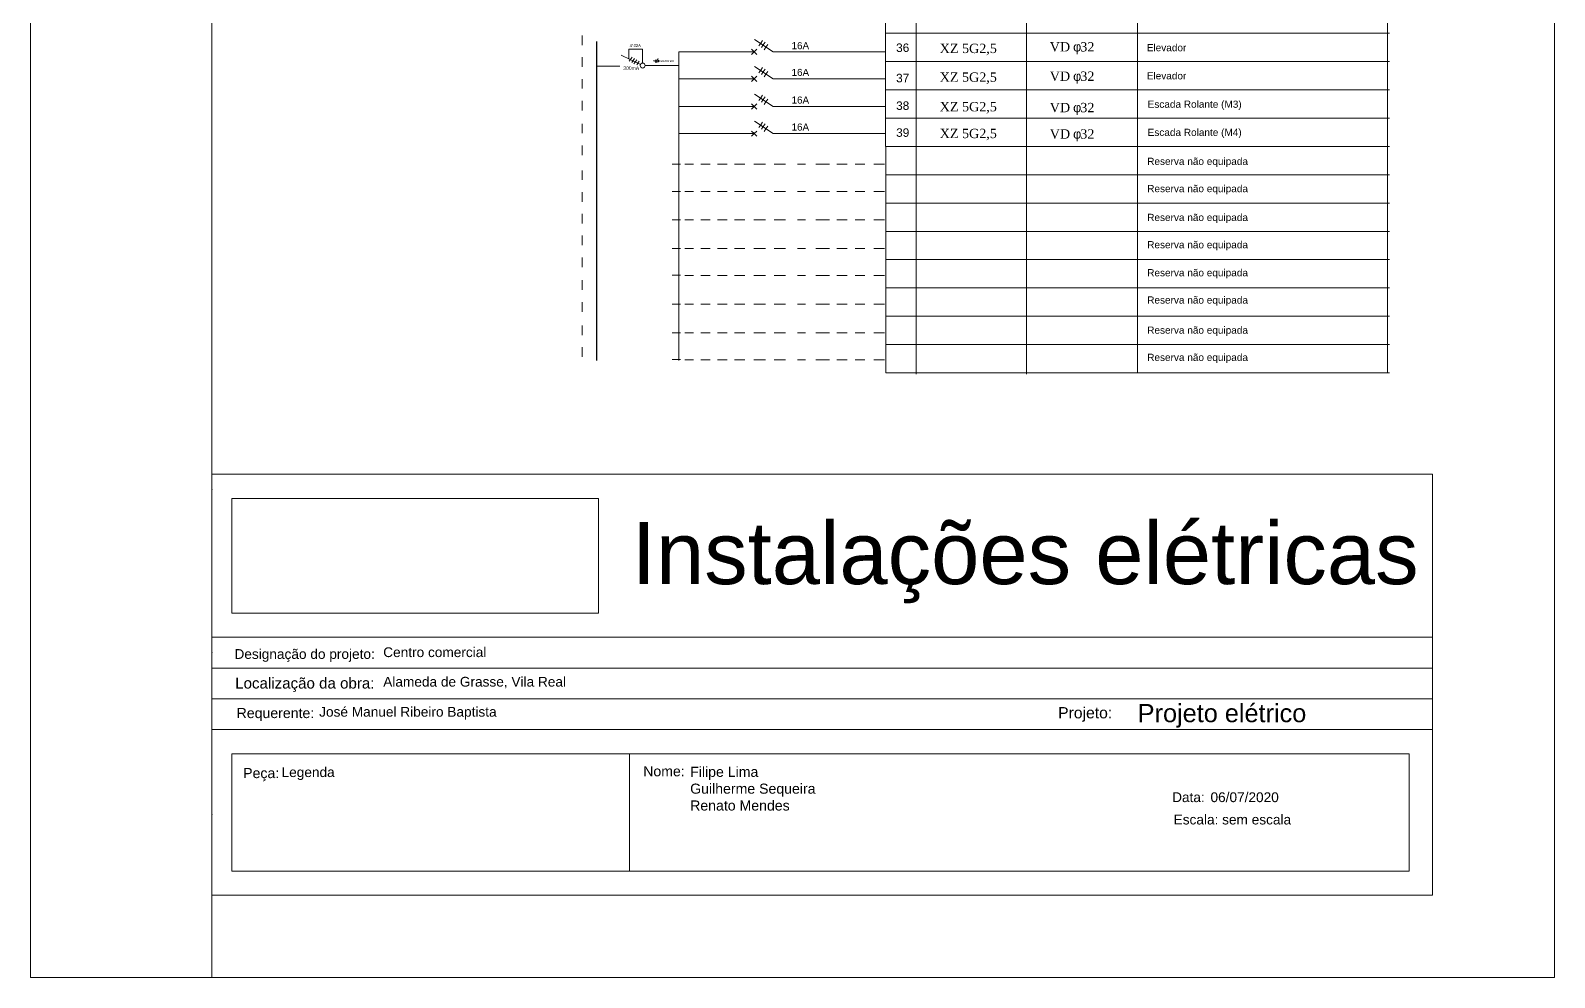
# Model space of a CAD drawing. Extents: x -17539 to 1421, y -3169 to 802964.
# Drawn here: x 700.7 to 721.7, y 381.67 to 394.72 of the extents above; entities that cross this region are included whole.
import ezdxf
from ezdxf.enums import TextEntityAlignment as Align

# ---------------------------------------------------------------- set-up
doc = ezdxf.new("R2010")
doc.units = 0
doc.header["$LTSCALE"] = 25
doc.header["$MEASUREMENT"] = 0
doc.layers.get('0').update_dxf_attribs({"lineweight": 9})
doc.styles.add('MtXpl_Symbol', font='symbol.ttf')
doc.styles.add('MtXpl_Times_New_Roma', font='times.ttf')
doc.styles.add('ROMANS', font='arial.ttf')
doc.styles.get("Standard").update_dxf_attribs({"font": 'arial.ttf'})

msp = doc.modelspace()

# ---------------------------------------------------------------- linework, layer by layer
for p, q in [((700.7, 411.369), (700.7, 381.669)), ((703.2, 411.369), (703.2, 381.669)), ((721.7, 411.369), (721.7, 381.669)), ((712.483, 396.239), (712.483, 394.68)), ((712.903, 396.241), (712.903, 394.662)), ((714.425, 396.229), (714.425, 394.662)), ((715.954, 396.239), (715.954, 394.68)), ((719.399, 396.239), (719.399, 394.68)), ((708.3, 394.649), (708.3, 394.517)), ((710.932, 394.423), (710.675, 394.593)), ((712.483, 394.68), (719.426, 394.68)), ((712.483, 394.68), (712.483, 393.12)), ((712.903, 394.681), (712.903, 393.102)), ((714.425, 394.67), (714.425, 393.102)), ((715.954, 394.68), (715.954, 393.12)), ((719.399, 394.68), (719.399, 393.12)), ((709.105, 394.25), (708.841, 394.38)), ((708.944, 394.329), (708.944, 394.462)), ((708.944, 394.462), (709.135, 394.462)), ((709.135, 394.462), (709.135, 394.269)), ((709.636, 394.423), (710.414, 394.423)), ((709.636, 394.423), (709.636, 394.051)), ((710.414, 394.423), (710.671, 394.423)), ((710.671, 394.423), (710.636, 394.459)), ((710.671, 394.423), (710.636, 394.388)), ((710.648, 394.4), (710.648, 394.4)), ((710.648, 394.4), (710.648, 394.4)), ((710.648, 394.4), (710.648, 394.4)), ((710.648, 394.4), (710.648, 394.4)), ((710.671, 394.423), (710.708, 394.459)), ((710.671, 394.423), (710.708, 394.387)), ((710.762, 394.544), (710.736, 394.507)), ((710.762, 394.544), (710.788, 394.58)), ((710.796, 394.52), (710.771, 394.484)), ((710.796, 394.52), (710.822, 394.557)), ((710.835, 394.49), (710.81, 394.453)), ((710.835, 394.49), (710.862, 394.527)), ((710.932, 394.423), (711.176, 394.423)), ((712.484, 394.424), (711.174, 394.424)), ((708.3, 394.349), (708.3, 394.217)), ((708.497, 394.225), (708.82, 394.225)), ((708.989, 394.351), (708.948, 394.294)), ((709.022, 394.333), (708.987, 394.279)), ((709.055, 394.315), (709.014, 394.258)), ((709.089, 394.296), (709.054, 394.243)), ((709.17, 394.235), (709.636, 394.235)), ((709.354, 394.311), (709.307, 394.311)), ((709.307, 394.287), (709.307, 394.311)), ((709.307, 394.287), (709.354, 394.287)), ((709.316, 394.272), (709.348, 394.331)), ((709.354, 394.287), (709.354, 394.311)), ((710.932, 394.051), (710.675, 394.22)), ((710.762, 394.171), (710.736, 394.135)), ((710.762, 394.171), (710.788, 394.208)), ((710.796, 394.148), (710.822, 394.185)), ((712.484, 394.289), (719.425, 394.289)), ((712.704, 394.289), (719.425, 394.289)), ((708.3, 394.049), (708.3, 393.917)), ((709.636, 394.051), (710.414, 394.051)), ((709.636, 394.051), (709.636, 390.173)), ((710.414, 394.051), (710.671, 394.051)), ((710.671, 394.051), (710.636, 394.087)), ((710.671, 394.051), (710.636, 394.015)), ((710.648, 394.027), (710.648, 394.027)), ((710.648, 394.027), (710.648, 394.027)), ((710.648, 394.027), (710.648, 394.027)), ((710.648, 394.027), (710.648, 394.027)), ((710.671, 394.051), (710.708, 394.087)), ((710.671, 394.051), (710.708, 394.015)), ((710.796, 394.148), (710.771, 394.111)), ((710.835, 394.117), (710.81, 394.081)), ((710.835, 394.117), (710.862, 394.154)), ((710.932, 394.051), (711.176, 394.051)), ((712.484, 394.051), (711.174, 394.051)), ((710.932, 393.67), (710.675, 393.839)), ((710.762, 393.79), (710.736, 393.753)), ((710.762, 393.79), (710.788, 393.827)), ((710.796, 393.767), (710.771, 393.73)), ((710.796, 393.767), (710.822, 393.804)), ((710.835, 393.736), (710.862, 393.773)), ((712.484, 393.899), (719.425, 393.899)), ((708.3, 393.749), (708.3, 393.617)), ((709.636, 393.67), (710.414, 393.67)), ((710.414, 393.67), (710.671, 393.67)), ((710.671, 393.67), (710.636, 393.706)), ((710.671, 393.67), (710.636, 393.634)), ((710.648, 393.646), (710.648, 393.646)), ((710.648, 393.646), (710.648, 393.646)), ((710.648, 393.646), (710.648, 393.646)), ((710.648, 393.646), (710.648, 393.646)), ((710.671, 393.67), (710.708, 393.706)), ((710.671, 393.67), (710.708, 393.634)), ((710.835, 393.736), (710.81, 393.7)), ((710.932, 393.67), (711.176, 393.67)), ((712.484, 393.67), (711.174, 393.67)), ((708.3, 393.434), (708.3, 393.302)), ((710.671, 393.297), (710.636, 393.333)), ((710.671, 393.297), (710.708, 393.333)), ((710.932, 393.297), (710.675, 393.467)), ((710.762, 393.417), (710.736, 393.381)), ((710.762, 393.417), (710.788, 393.454)), ((710.796, 393.394), (710.771, 393.358)), ((710.796, 393.394), (710.822, 393.431)), ((710.835, 393.364), (710.81, 393.327)), ((710.835, 393.364), (710.862, 393.401)), ((712.484, 393.51), (719.425, 393.51)), ((708.3, 393.134), (708.3, 393.002)), ((709.636, 393.297), (710.414, 393.297)), ((710.414, 393.297), (710.671, 393.297)), ((710.671, 393.297), (710.636, 393.261)), ((710.648, 393.274), (710.648, 393.274)), ((710.648, 393.274), (710.648, 393.274)), ((710.648, 393.274), (710.648, 393.274)), ((710.648, 393.274), (710.648, 393.274)), ((710.671, 393.297), (710.708, 393.261)), ((710.932, 393.297), (711.176, 393.297)), ((712.484, 393.298), (711.174, 393.298)), ((712.484, 393.12), (719.426, 393.12)), ((712.484, 393.12), (712.484, 391.561)), ((712.903, 393.122), (712.903, 391.543)), ((715.954, 393.12), (715.954, 391.561)), ((719.399, 393.12), (719.399, 391.561)), ((714.425, 393.11), (714.425, 391.543)), ((708.3, 392.791), (708.3, 392.658)), ((709.658, 392.877), (709.54, 392.877)), ((709.836, 392.877), (709.718, 392.877)), ((710.068, 392.877), (709.938, 392.877)), ((710.301, 392.877), (710.169, 392.877)), ((710.545, 392.877), (710.402, 392.877)), ((710.829, 392.877), (710.667, 392.877)), ((711.103, 392.877), (710.946, 392.877)), ((711.38, 392.877), (711.268, 392.877)), ((711.709, 392.877), (711.524, 392.877)), ((711.954, 392.877), (711.813, 392.877)), ((712.199, 392.877), (712.062, 392.877)), ((712.468, 392.877), (712.323, 392.877)), ((712.484, 392.729), (719.425, 392.729)), ((712.704, 392.729), (719.425, 392.729)), ((708.3, 392.491), (708.3, 392.358)), ((709.658, 392.499), (709.54, 392.499)), ((709.836, 392.499), (709.718, 392.499)), ((710.068, 392.499), (709.938, 392.499)), ((710.301, 392.499), (710.169, 392.499)), ((710.545, 392.499), (710.402, 392.499)), ((710.829, 392.499), (710.667, 392.499)), ((711.103, 392.499), (710.946, 392.499)), ((711.38, 392.499), (711.268, 392.499)), ((711.709, 392.499), (711.524, 392.499)), ((711.954, 392.499), (711.813, 392.499)), ((712.199, 392.499), (712.062, 392.499)), ((712.468, 392.499), (712.323, 392.499)), ((712.484, 392.34), (719.425, 392.34)), ((708.3, 392.191), (708.3, 392.058)), ((709.658, 392.107), (709.54, 392.107)), ((709.836, 392.107), (709.718, 392.107)), ((710.068, 392.107), (709.938, 392.107)), ((710.301, 392.107), (710.169, 392.107)), ((710.545, 392.107), (710.402, 392.107)), ((710.829, 392.107), (710.667, 392.107)), ((711.103, 392.107), (710.946, 392.107)), ((711.38, 392.107), (711.268, 392.107)), ((711.709, 392.107), (711.524, 392.107)), ((711.954, 392.107), (711.813, 392.107)), ((712.199, 392.107), (712.062, 392.107)), ((712.468, 392.107), (712.323, 392.107)), ((708.3, 391.891), (708.3, 391.758)), ((712.484, 391.95), (719.426, 391.95)), ((709.658, 391.715), (709.54, 391.715)), ((709.836, 391.715), (709.718, 391.715)), ((710.068, 391.715), (709.938, 391.715)), ((710.301, 391.715), (710.169, 391.715)), ((710.545, 391.715), (710.402, 391.715)), ((710.829, 391.715), (710.667, 391.715)), ((711.103, 391.715), (710.946, 391.715)), ((711.38, 391.715), (711.268, 391.715)), ((711.709, 391.715), (711.524, 391.715)), ((711.954, 391.715), (711.813, 391.715)), ((712.199, 391.715), (712.062, 391.715)), ((712.468, 391.715), (712.323, 391.715)), ((708.3, 391.591), (708.3, 391.458)), ((712.484, 391.561), (719.426, 391.561)), ((712.484, 391.561), (712.484, 390.002)), ((712.903, 391.563), (712.903, 389.983)), ((714.426, 391.551), (714.426, 389.983)), ((715.954, 391.561), (715.954, 390.002)), ((719.399, 391.561), (719.399, 390.002)), ((708.3, 391.276), (708.3, 391.143)), ((709.658, 391.345), (709.54, 391.345)), ((709.836, 391.344), (709.718, 391.344)), ((710.068, 391.344), (709.938, 391.344)), ((710.301, 391.344), (710.169, 391.344)), ((710.545, 391.344), (710.402, 391.344)), ((710.829, 391.344), (710.667, 391.344)), ((711.103, 391.344), (710.946, 391.344)), ((711.38, 391.344), (711.268, 391.344)), ((711.709, 391.344), (711.524, 391.344)), ((711.954, 391.344), (711.813, 391.344)), ((712.199, 391.344), (712.062, 391.344)), ((712.468, 391.344), (712.323, 391.344)), ((712.484, 391.17), (719.425, 391.17)), ((712.704, 391.17), (719.425, 391.17)), ((708.3, 390.976), (708.3, 390.843)), ((709.658, 390.945), (709.54, 390.945)), ((709.836, 390.945), (709.718, 390.945)), ((710.068, 390.945), (709.938, 390.945)), ((710.301, 390.945), (710.169, 390.945)), ((710.545, 390.945), (710.402, 390.945)), ((710.829, 390.945), (710.667, 390.945)), ((711.103, 390.945), (710.946, 390.945)), ((711.38, 390.945), (711.268, 390.945)), ((711.709, 390.945), (711.524, 390.945)), ((711.954, 390.945), (711.813, 390.945)), ((712.199, 390.945), (712.062, 390.945)), ((712.468, 390.945), (712.323, 390.945)), ((708.3, 390.654), (708.3, 390.521)), ((712.484, 390.781), (719.425, 390.781)), ((709.658, 390.553), (709.54, 390.553)), ((709.836, 390.553), (709.718, 390.553)), ((710.068, 390.553), (709.938, 390.553)), ((710.301, 390.553), (710.169, 390.553)), ((710.545, 390.553), (710.402, 390.553)), ((710.829, 390.553), (710.667, 390.553)), ((711.103, 390.553), (710.946, 390.553)), ((711.38, 390.553), (711.268, 390.553)), ((711.709, 390.553), (711.524, 390.553)), ((711.954, 390.553), (711.813, 390.553)), ((712.199, 390.553), (712.062, 390.553)), ((712.468, 390.553), (712.323, 390.553)), ((712.484, 390.391), (719.426, 390.391)), ((708.3, 390.354), (708.3, 390.221)), ((709.658, 390.183), (709.54, 390.183)), ((709.836, 390.182), (709.718, 390.182)), ((710.068, 390.182), (709.938, 390.182)), ((710.301, 390.182), (710.169, 390.182)), ((710.545, 390.182), (710.402, 390.182)), ((710.829, 390.182), (710.667, 390.182)), ((711.103, 390.182), (710.946, 390.182)), ((711.38, 390.182), (711.268, 390.182)), ((711.709, 390.182), (711.524, 390.182)), ((711.954, 390.182), (711.813, 390.182)), ((712.199, 390.182), (712.062, 390.182)), ((712.468, 390.182), (712.323, 390.182)), ((712.484, 390.002), (719.426, 390.002)), ((703.2, 388.603), (720.017, 388.603)), ((720.017, 388.603), (720.017, 382.802)), ((703.476, 388.27), (708.526, 388.27)), ((703.476, 388.27), (703.476, 386.691)), ((708.526, 388.27), (708.526, 386.691)), ((703.476, 386.691), (708.526, 386.691)), ((703.2, 386.361), (720.017, 386.361)), ((703.2, 385.932), (720.017, 385.932)), ((703.2, 385.509), (720.017, 385.509)), ((703.2, 385.086), (720.017, 385.086)), ((703.476, 384.753), (719.697, 384.753)), ((703.476, 384.42), (703.476, 384.753)), ((708.954, 384.753), (708.954, 383.135)), ((719.697, 383.135), (719.697, 384.753)), ((703.476, 384.42), (703.476, 383.135)), ((719.697, 383.135), (703.476, 383.135)), ((720.017, 382.802), (703.2, 382.802)), ((700.7, 381.669), (721.7, 381.669))]:
    msp.add_line(p, q)
at = {"lineweight": 30}
msp.add_line((708.499, 394.564), (708.499, 390.173), dxfattribs=at)
msp.add_circle((709.136, 394.235), 0.0342)
for p in [(703.2, 388.394), (703.2, 386.152), (703.2, 383.911)]:
    msp.add_point(p)

# ---------------------------------------------------------------- texts
for s, height, style, p in [('4*32A', 0.0404, 'ROMANS', (708.957, 394.491)), ('16A', 0.0974, 'ROMANS', (711.187, 394.46)), ('36', 0.1168, 'ROMANS', (712.628, 394.422)), ('XZ 5G2,5', 0.1285, 'MtXpl_Times_New_Roma', (713.229, 394.407)), ('VD ', 0.1285, 'MtXpl_Times_New_Roma', (714.745, 394.429)), ('f', 0.129, 'MtXpl_Symbol', (715.067, 394.429)), ('32', 0.1285, 'MtXpl_Times_New_Roma', (715.166, 394.429)), ('Elevador', 0.0988, 'ROMANS', (716.082, 394.432)), ('16A', 0.0974, 'ROMANS', (711.187, 394.092)), ('37', 0.1168, 'ROMANS', (712.628, 394.004)), ('XZ 5G2,5', 0.1285, 'MtXpl_Times_New_Roma', (713.229, 394.011)), ('VD ', 0.1285, 'MtXpl_Times_New_Roma', (714.745, 394.024)), ('f', 0.129, 'MtXpl_Symbol', (715.067, 394.024)), ('32', 0.1285, 'MtXpl_Times_New_Roma', (715.166, 394.024)), ('Elevador', 0.0988, 'ROMANS', (716.082, 394.044)), ('16A', 0.0974, 'ROMANS', (711.187, 393.711)), ('Escada Rolante (M3)', 0.09875, 'ROMANS', (716.094, 393.653)), ('38', 0.1168, 'ROMANS', (712.628, 393.624)), ('XZ 5G2,5', 0.1285, 'MtXpl_Times_New_Roma', (713.229, 393.604)), ('VD ', 0.1285, 'MtXpl_Times_New_Roma', (714.745, 393.592)), ('f', 0.129, 'MtXpl_Symbol', (715.067, 393.592)), ('32', 0.1285, 'MtXpl_Times_New_Roma', (715.166, 393.592)), ('16A', 0.0974, 'ROMANS', (711.187, 393.339)), ('39', 0.1168, 'ROMANS', (712.628, 393.253)), ('XZ 5G2,5', 0.1285, 'MtXpl_Times_New_Roma', (713.229, 393.235)), ('VD ', 0.1285, 'MtXpl_Times_New_Roma', (714.745, 393.228)), ('32', 0.1285, 'MtXpl_Times_New_Roma', (715.166, 393.228)), ('Escada Rolante (M4)', 0.09875, 'ROMANS', (716.094, 393.265)), ('f', 0.129, 'MtXpl_Symbol', (715.067, 393.228)), ('Reserva não equipada', 0.09875, 'ROMANS', (716.088, 392.866)), ('Reserva não equipada', 0.09875, 'ROMANS', (716.088, 392.49)), ('Reserva não equipada', 0.09875, 'ROMANS', (716.088, 392.093)), ('Reserva não equipada', 0.09875, 'ROMANS', (716.088, 391.717)), ('Reserva não equipada', 0.09875, 'ROMANS', (716.088, 391.331)), ('Reserva não equipada', 0.09875, 'ROMANS', (716.088, 390.955)), ('Reserva não equipada', 0.09875, 'ROMANS', (716.088, 390.54)), ('Reserva não equipada', 0.09875, 'ROMANS', (716.088, 390.165))]:
    msp.add_text(s, height=height, dxfattribs=dict(style=style)).set_placement(p)
at = {"style": 'ROMANS'}
msp.add_text('5      Cu(12X2mm)', height=0.02538, dxfattribs=at).set_placement((709.425, 394.298), align=Align.MIDDLE_CENTER)
at = {"attachment_point": 1}
for s, insert, char_height, width in [('300mA', (708.868, 394.223), 0.0496, 0.08125), ('Instalações elétricas', (708.986, 387.946), 0.85663, 10.8783), ('Designação do projeto:', (703.511, 386.194), 0.1346, 2.08364), ('Centro comercial', (705.561, 386.219), 0.1346, 2.08364), ('Localização da obra:', (703.521, 385.8), 0.14887, 2.30464), ('Alameda de Grasse, Vila Real', (705.561, 385.812), 0.1346, 2.83899), ('Requerente:', (703.541, 385.383), 0.13907, 2.15283), ('José Manuel Ribeiro Baptista', (704.678, 385.398), 0.1346, 2.83899), ('Projeto:', (714.86, 385.395), 0.1549, 2.39854), ('Projeto elétrico', (715.957, 385.437), 0.24933, 3.85974), ('Peça:', (703.631, 384.556), 0.1391, 2.15283), ('Legenda', (704.16, 384.566), 0.1346, 2.83899), ('Nome:', (709.143, 384.581), 0.1391, 0.56614), ('Data:', (716.431, 384.221), 0.1346, 2.08364), ('06/07/2020', (716.96, 384.221), 0.1346, 2.08364), ('Escala:', (716.452, 383.913), 0.1346, 2.08364), ('sem escala', (717.12, 383.913), 0.1346, 2.08364)]:
    msp.add_mtext(s, dxfattribs=dict(at, insert=insert, char_height=char_height, width=width))
at = {"insert": (709.79, 384.573), "char_height": 0.13907, "attachment_point": 1}
msp.add_mtext_dynamic_manual_height_columns('Filipe Lima\\PGuilherme Sequeira\\PRenato Mendes', width=1.91251, gutter_width=0.695, heights=[1.016], dxfattribs=at)

doc.saveas('drawing.dxf')
